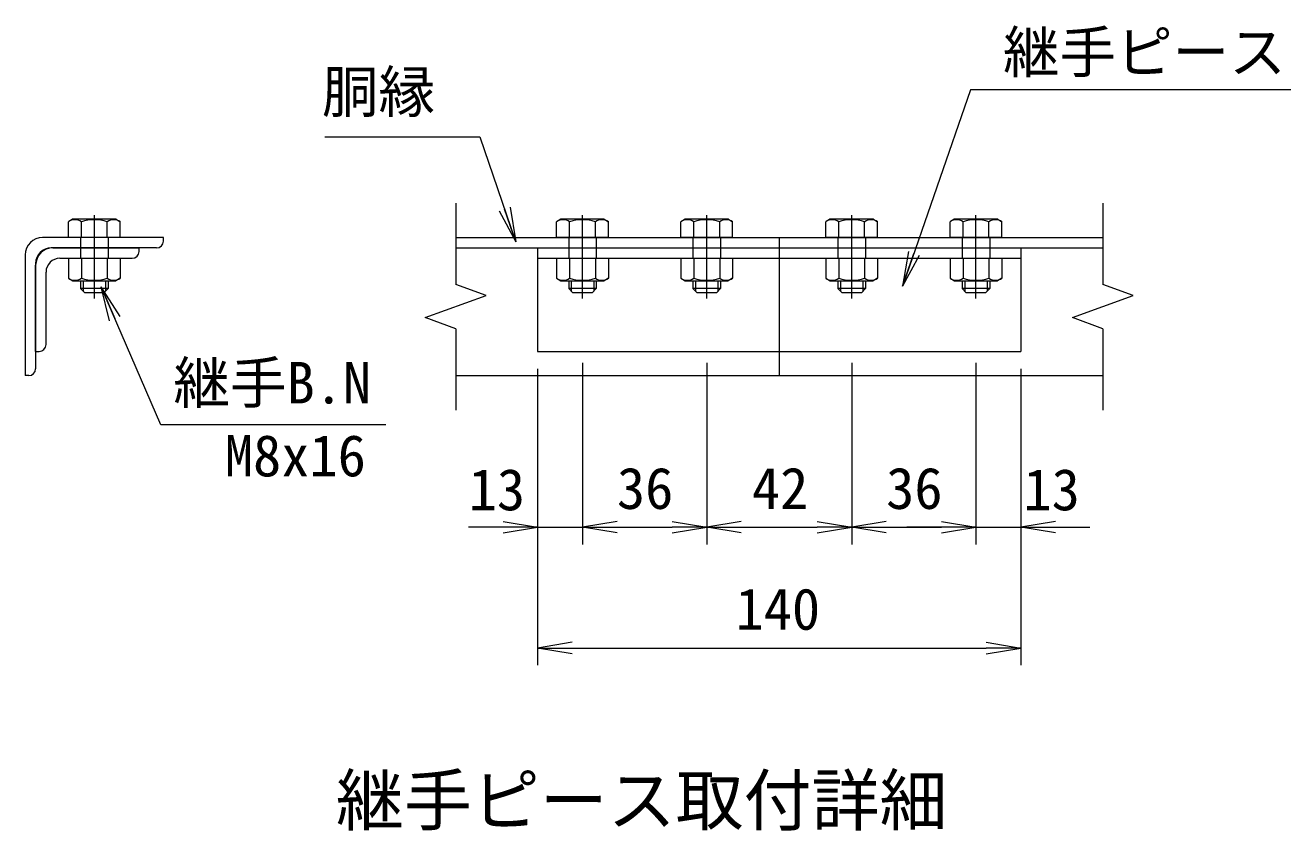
# Model space of a CAD drawing. Units: millimetres, scale not verified, with parts at other scales. Extents: x -4200 to 4200, y -2970 to 2970.
# Drawn here: x 816 to 2283, y 381 to 1315 of the extents above; entities that cross this region are included whole.
import ezdxf
from ezdxf.enums import TextEntityAlignment as Align

# ---------------------------------------------------------------- set-up
doc = ezdxf.new("R2010")
doc.units = ezdxf.units.MM
doc.header["$LTSCALE"] = 15
doc.linetypes.add('LONG_CHAIN', pattern=[21, 18, -1, 1, -1])
doc.linetypes.add('LONG_DASHED2', pattern=[13, 12, -1])
for name, color, linetype, lineweight in [('0-0_D-STR1', 1, 'Continuous', 9), ('0-1_D-BMK', 2, 'LONG_CHAIN', 9), ('0-2_D-STR-DIM', 7, 'Continuous', 9), ('0-5_0', 7, 'Continuous', 9), ('0-6_D-STR-TXT', 7, 'Continuous', 9), ('0-9_D-STR3', 3, 'Continuous', 9)]:
    doc.layers.add(name, color=color, linetype=linetype, lineweight=lineweight)
doc.layers.add('0-7_D-TTL-TXT', color=7, linetype='Continuous')
doc.styles.add('ＭＳ ゴシック', font='')
doc.styles.get('ＭＳ ゴシック').set_extended_font_data('MS Gothic')

# ---------------------------------------------------------------- blocks, each defined once
blk = doc.blocks.new('_Open')
at = {"layer": '0-5_0'}
blk.add_line((-15, 2.5), (0, 0), dxfattribs=at)
blk.add_lwpolyline([(-15, -2.5), (0, 0), (-15, 0)], dxfattribs=at)

msp = doc.modelspace()

# ---------------------------------------------------------------- linework, layer by layer
at = {"layer": '0-0_D-STR1'}
for p, q in [((976.4, 1068.56), (836.4, 1068.56)), ((968.4, 1056.56), (846.4, 1056.56)), ((976.4, 1064.56), (976.4, 1068.56)), ((1315.17, 1068.56), (2065.17, 1068.56)), ((1315.17, 1056.56), (2065.17, 1056.56)), ((1690.17, 1068.56), (1690.17, 1056.56)), ((816.4, 1048.56), (816.4, 908.56)), ((828.4, 1038.56), (828.4, 916.56)), ((1690.17, 936.56), (1690.17, 908.56)), ((820.4, 908.56), (816.4, 908.56)), ((1315.17, 908.56), (2065.17, 908.56))]:
    msp.add_line(p, q, dxfattribs=at)
at = {"layer": '0-0_D-STR1', "color": 4, "linetype": 'LONG_DASHED2'}
msp.add_line((1690.17, 1056.56), (1690.17, 936.56), dxfattribs=at)
at = {"layer": '0-0_D-STR1'}
for centre, radius, start, end in [((836.4, 1048.56), 20, 90, 180), ((846.4, 1038.56), 18, 90, 180), ((968.4, 1064.56), 8, 270, 0), ((820.4, 916.56), 8, 270, 0)]:
    msp.add_arc(centre, radius, start, end, dxfattribs=at)
at = {"layer": '0-1_D-BMK'}
for p, q in [((896.4, 997.76), (896.4, 1094.56)), ((1462.17, 997.76), (1462.17, 1094.56)), ((1606.17, 997.76), (1606.17, 1094.56)), ((1774.17, 997.76), (1774.17, 1094.56)), ((1918.17, 997.76), (1918.17, 1094.56))]:
    msp.add_line(p, q, dxfattribs=at)
at = {"layer": '0-2_D-STR-DIM'}
for p, q in [((1315.17, 1108.56), (1315.17, 1014.21)), ((2065.17, 1108.56), (2065.17, 1014.21)), ((1350.41, 1001.39), (1315.17, 1014.21)), ((1279.93, 975.74), (1350.41, 1001.39)), ((1315.17, 962.91), (1279.93, 975.74)), ((1315.17, 962.91), (1315.17, 868.56)), ((2065.17, 962.91), (2065.17, 868.56)), ((1410.17, 916.56), (1410.17, 712.85)), ((1410.17, 916.56), (1410.17, 572.85)), ((1462.17, 923.56), (1462.17, 712.85)), ((1462.17, 923.56), (1462.17, 712.85)), ((1606.17, 923.56), (1606.17, 712.85)), ((1606.17, 923.56), (1606.17, 712.85)), ((1774.17, 923.56), (1774.17, 712.85)), ((1774.17, 923.56), (1774.17, 712.85)), ((1918.17, 923.56), (1918.17, 712.85)), ((1918.17, 923.56), (1918.17, 712.85)), ((1970.17, 916.56), (1970.17, 712.85)), ((1970.17, 916.56), (1970.17, 572.85)), ((1370.17, 732.85), (1330.17, 732.85)), ((1410.17, 732.85), (1462.17, 732.85)), ((1502.17, 732.85), (1542.17, 732.85)), ((1502.17, 732.85), (1566.17, 732.85)), ((1646.17, 732.85), (1734.17, 732.85)), ((1814.17, 732.85), (1878.17, 732.85)), ((1878.17, 732.85), (1838.17, 732.85)), ((1918.17, 732.85), (1970.17, 732.85)), ((2010.17, 732.85), (2050.17, 732.85)), ((1450.17, 592.85), (1930.17, 592.85))]:
    msp.add_line(p, q, dxfattribs=at)
msp.add_lwpolyline([(2065.17, 962.91), (2029.93, 975.74), (2100.41, 1001.39), (2065.17, 1014.21)], dxfattribs=at)
at = {"layer": '0-6_D-STR-TXT'}
for points in [[(2282.93, 1239.87), (1911.71, 1239.87), (1833.7, 1014.19)], [(1163.66, 1185.13), (1343.27, 1185.13), (1384.15, 1065.69)], [(1234.27, 851.53), (973.28, 851.53), (905.08, 1009.46)]]:
    msp.add_lwpolyline(points, dxfattribs=at)
at = {"layer": '0-9_D-STR3'}
for p, q in [((871.2, 1089.76), (866.38, 1086.98)), ((866.38, 1068.56), (866.38, 1086.98)), ((921.6, 1089.76), (871.2, 1089.76)), ((881.39, 1068.56), (881.39, 1086.98)), ((911.41, 1068.56), (911.41, 1086.98)), ((921.6, 1089.76), (926.42, 1086.98)), ((926.42, 1068.56), (926.42, 1086.98)), ((1436.97, 1089.76), (1432.15, 1086.98)), ((1432.15, 1068.56), (1432.15, 1086.98)), ((1487.37, 1089.76), (1436.97, 1089.76)), ((1447.16, 1068.56), (1447.16, 1086.98)), ((1477.18, 1068.56), (1477.18, 1086.98)), ((1487.37, 1089.76), (1492.2, 1086.98)), ((1492.2, 1068.56), (1492.2, 1086.98)), ((1580.97, 1089.76), (1576.15, 1086.98)), ((1576.15, 1068.56), (1576.15, 1086.98)), ((1631.37, 1089.76), (1580.97, 1089.76)), ((1591.16, 1068.56), (1591.16, 1086.98)), ((1621.18, 1068.56), (1621.18, 1086.98)), ((1631.37, 1089.76), (1636.2, 1086.98)), ((1636.2, 1068.56), (1636.2, 1086.98)), ((1748.97, 1089.76), (1744.15, 1086.98)), ((1744.15, 1068.56), (1744.15, 1086.98)), ((1799.37, 1089.76), (1748.97, 1089.76)), ((1759.16, 1068.56), (1759.16, 1086.98)), ((1789.18, 1068.56), (1789.18, 1086.98)), ((1799.37, 1089.76), (1804.2, 1086.98)), ((1804.2, 1068.56), (1804.2, 1086.98)), ((1892.97, 1089.76), (1888.15, 1086.98)), ((1888.15, 1068.56), (1888.15, 1086.98)), ((1943.37, 1089.76), (1892.97, 1089.76)), ((1903.16, 1068.56), (1903.16, 1086.98)), ((1933.18, 1068.56), (1933.18, 1086.98)), ((1943.37, 1089.76), (1948.2, 1086.98)), ((1948.2, 1068.56), (1948.2, 1086.98)), ((848.4, 1056.56), (948.4, 1056.56)), ((926.42, 1068.56), (866.38, 1068.56)), ((880.4, 1068.56), (880.4, 1044.56)), ((912.4, 1068.56), (912.4, 1044.56)), ((948.4, 1052.56), (948.4, 1056.56)), ((1410.17, 1056.56), (1410.17, 936.56)), ((1410.17, 1056.56), (1970.17, 1056.56)), ((1492.2, 1068.56), (1432.15, 1068.56)), ((1446.17, 1068.56), (1446.17, 1044.56)), ((1478.17, 1068.56), (1478.17, 1044.56)), ((1636.2, 1068.56), (1576.15, 1068.56)), ((1590.17, 1068.56), (1590.17, 1044.56)), ((1622.17, 1068.56), (1622.17, 1044.56)), ((1804.2, 1068.56), (1744.15, 1068.56)), ((1758.17, 1068.56), (1758.17, 1044.56)), ((1790.17, 1068.56), (1790.17, 1044.56)), ((1948.2, 1068.56), (1888.15, 1068.56)), ((1902.17, 1068.56), (1902.17, 1044.56)), ((1934.17, 1068.56), (1934.17, 1044.56)), ((1970.17, 1056.56), (1970.17, 936.56)), ((856.4, 1044.56), (940.4, 1044.56)), ((866.38, 1044.56), (866.38, 1021.46)), ((866.38, 1044.56), (926.42, 1044.56)), ((881.39, 1044.56), (881.39, 1021.46)), ((911.41, 1044.56), (911.41, 1021.46)), ((926.42, 1044.56), (926.42, 1021.46)), ((1410.17, 1044.56), (1970.17, 1044.56)), ((1432.15, 1044.56), (1432.15, 1021.46)), ((1432.15, 1044.56), (1492.2, 1044.56)), ((1447.16, 1044.56), (1447.16, 1021.46)), ((1477.18, 1044.56), (1477.18, 1021.46)), ((1492.2, 1044.56), (1492.2, 1021.46)), ((1576.15, 1044.56), (1576.15, 1021.46)), ((1576.15, 1044.56), (1636.2, 1044.56)), ((1591.16, 1044.56), (1591.16, 1021.46)), ((1621.18, 1044.56), (1621.18, 1021.46)), ((1636.2, 1044.56), (1636.2, 1021.46)), ((1744.15, 1044.56), (1744.15, 1021.46)), ((1744.15, 1044.56), (1804.2, 1044.56)), ((1759.16, 1044.56), (1759.16, 1021.46)), ((1789.18, 1044.56), (1789.18, 1021.46)), ((1804.2, 1044.56), (1804.2, 1021.46)), ((1888.15, 1044.56), (1888.15, 1021.46)), ((1888.15, 1044.56), (1948.2, 1044.56)), ((1903.16, 1044.56), (1903.16, 1021.46)), ((1933.18, 1044.56), (1933.18, 1021.46)), ((1948.2, 1044.56), (1948.2, 1021.46)), ((828.4, 936.56), (828.4, 1036.56)), ((840.4, 944.56), (840.4, 1028.56)), ((866.38, 1021.46), (871.4, 1018.56)), ((871.4, 1018.56), (921.4, 1018.56)), ((880.4, 1018.56), (880.4, 1009.36)), ((883.4, 1018.56), (883.4, 1006.36)), ((909.4, 1018.56), (909.4, 1006.36)), ((912.4, 1018.56), (912.4, 1009.36)), ((926.42, 1021.46), (921.4, 1018.56)), ((1432.15, 1021.46), (1437.17, 1018.56)), ((1437.17, 1018.56), (1487.17, 1018.56)), ((1446.17, 1018.56), (1446.17, 1009.36)), ((1449.17, 1018.56), (1449.17, 1006.36)), ((1475.17, 1018.56), (1475.17, 1006.36)), ((1478.17, 1018.56), (1478.17, 1009.36)), ((1492.2, 1021.46), (1487.17, 1018.56)), ((1576.15, 1021.46), (1581.17, 1018.56)), ((1581.17, 1018.56), (1631.17, 1018.56)), ((1590.17, 1018.56), (1590.17, 1009.36)), ((1593.17, 1018.56), (1593.17, 1006.36)), ((1619.17, 1018.56), (1619.17, 1006.36)), ((1622.17, 1018.56), (1622.17, 1009.36)), ((1636.2, 1021.46), (1631.17, 1018.56)), ((1744.15, 1021.46), (1749.17, 1018.56)), ((1749.17, 1018.56), (1799.17, 1018.56)), ((1758.17, 1018.56), (1758.17, 1009.36)), ((1761.17, 1018.56), (1761.17, 1006.36)), ((1787.17, 1018.56), (1787.17, 1006.36)), ((1790.17, 1018.56), (1790.17, 1009.36)), ((1804.2, 1021.46), (1799.17, 1018.56)), ((1888.15, 1021.46), (1893.17, 1018.56)), ((1893.17, 1018.56), (1943.17, 1018.56)), ((1902.17, 1018.56), (1902.17, 1009.36)), ((1905.17, 1018.56), (1905.17, 1006.36)), ((1931.17, 1018.56), (1931.17, 1006.36)), ((1934.17, 1018.56), (1934.17, 1009.36)), ((1948.2, 1021.46), (1943.17, 1018.56)), ((880.4, 1009.36), (885.2, 1004.56)), ((912.4, 1009.36), (880.4, 1009.36)), ((907.6, 1004.56), (885.2, 1004.56)), ((912.4, 1009.36), (907.6, 1004.56)), ((1446.17, 1009.36), (1450.97, 1004.56)), ((1478.17, 1009.36), (1446.17, 1009.36)), ((1473.37, 1004.56), (1450.97, 1004.56)), ((1478.17, 1009.36), (1473.37, 1004.56)), ((1590.17, 1009.36), (1594.97, 1004.56)), ((1622.17, 1009.36), (1590.17, 1009.36)), ((1617.37, 1004.56), (1594.97, 1004.56)), ((1622.17, 1009.36), (1617.37, 1004.56)), ((1758.17, 1009.36), (1762.97, 1004.56)), ((1790.17, 1009.36), (1758.17, 1009.36)), ((1785.37, 1004.56), (1762.97, 1004.56)), ((1790.17, 1009.36), (1785.37, 1004.56)), ((1902.17, 1009.36), (1906.97, 1004.56)), ((1934.17, 1009.36), (1902.17, 1009.36)), ((1929.37, 1004.56), (1906.97, 1004.56)), ((1934.17, 1009.36), (1929.37, 1004.56)), ((828.4, 936.56), (832.4, 936.56)), ((1410.17, 936.56), (1970.17, 936.56))]:
    msp.add_line(p, q, dxfattribs=at)
for centre, radius, start, end in [((873.88, 1076.01), 13.29, 55.61585, 124.38415), ((896.4, 1039.62), 49.68, 72.4121, 107.5879), ((918.91, 1076.01), 13.29, 55.61585, 124.38415), ((1439.66, 1076.01), 13.29, 55.61585, 124.38415), ((1462.17, 1039.62), 49.68, 72.4121, 107.5879), ((1484.69, 1076.01), 13.29, 55.61585, 124.38415), ((1583.66, 1076.01), 13.29, 55.61585, 124.38415), ((1606.17, 1039.62), 49.68, 72.4121, 107.5879), ((1628.69, 1076.01), 13.29, 55.61585, 124.38415), ((1751.66, 1076.01), 13.29, 55.61585, 124.38415), ((1774.17, 1039.62), 49.68, 72.4121, 107.5879), ((1796.69, 1076.01), 13.29, 55.61585, 124.38415), ((1895.66, 1076.01), 13.29, 55.61585, 124.38415), ((1918.17, 1039.62), 49.68, 72.4121, 107.5879), ((1940.69, 1076.01), 13.29, 55.61585, 124.38415), ((848.4, 1036.56), 20, 90, 180), ((856.4, 1028.56), 16, 90, 180), ((940.4, 1052.56), 8, 270, 0), ((873.88, 1032.43), 13.29, 235.61585, 304.38416), ((896.4, 1068.82), 49.68, 252.4121, 287.5879), ((918.91, 1032.43), 13.29, 235.61586, 304.38414), ((1439.66, 1032.43), 13.29, 235.61585, 304.38416), ((1462.17, 1068.82), 49.68, 252.4121, 287.5879), ((1484.69, 1032.43), 13.29, 235.61586, 304.38414), ((1583.66, 1032.43), 13.29, 235.61585, 304.38416), ((1606.17, 1068.82), 49.68, 252.4121, 287.5879), ((1628.69, 1032.43), 13.29, 235.61586, 304.38414), ((1751.66, 1032.43), 13.29, 235.61585, 304.38416), ((1774.17, 1068.82), 49.68, 252.4121, 287.5879), ((1796.69, 1032.43), 13.29, 235.61586, 304.38414), ((1895.66, 1032.43), 13.29, 235.61585, 304.38416), ((1918.17, 1068.82), 49.68, 252.4121, 287.5879), ((1940.69, 1032.43), 13.29, 235.61586, 304.38414), ((832.4, 944.56), 8, 270, 0)]:
    msp.add_arc(centre, radius, start, end, dxfattribs=at)

# ---------------------------------------------------------------- block references
at = {"layer": '0-2_D-STR-DIM', "xscale": 2.666667, "yscale": 2.666667}
for p in [(1410.17, 732.85), (1606.17, 732.85), (1774.17, 732.85), (1918.17, 732.85), (1918.17, 732.85), (1970.17, 592.85)]:
    msp.add_blockref('_Open', p, dxfattribs=at)
at = {"layer": '0-2_D-STR-DIM', "xscale": 2.666667, "yscale": 2.666667, "rotation": 180}
for p in [(1462.17, 732.85), (1462.17, 732.85), (1606.17, 732.85), (1774.17, 732.85), (1970.17, 732.85), (1410.17, 592.85)]:
    msp.add_blockref('_Open', p, dxfattribs=at)
at = {"layer": '0-6_D-STR-TXT', "xscale": 2.666667, "yscale": 2.666667}
for p, rotation in [((1384.79, 1063.79), 288.89188), ((1833.05, 1012.3), 250.93299), ((904.29, 1011.3), 113.3565)]:
    msp.add_blockref('_Open', p, dxfattribs=dict(at, rotation=rotation))

# ---------------------------------------------------------------- texts
at = {"layer": '0-2_D-STR-DIM', "style": 'ＭＳ ゴシック'}
for s, p in [('13', (1330.26, 738.04)), ('36', (1502.07, 739.6)), ('42', (1658.45, 739.6)), ('36', (1814.07, 739.6)), ('13', (1973.18, 738.04)), ('140', (1639.52, 599.6))]:
    msp.add_text(s, height=48.06, dxfattribs=at).set_placement(p, align=Align.BOTTOM_LEFT)
at = {"layer": '0-6_D-STR-TXT', "style": 'ＭＳ ゴシック'}
for s, p in [('継手ピース', (1949.49, 1245.09)), ('胴縁', (1160.11, 1199.12)), ('継手B.N', (988, 861.86)), ('M8x16', (1047.63, 777.37))]:
    msp.add_text(s, height=48.06, dxfattribs=at).set_placement(p, align=Align.BOTTOM_LEFT)
at = {"layer": '0-7_D-TTL-TXT', "style": 'ＭＳ ゴシック'}
msp.add_text('継手ピース取付詳細', height=57.73, dxfattribs=at).set_placement((1176.37, 370.24), align=Align.BOTTOM_LEFT)

doc.saveas('drawing.dxf')
